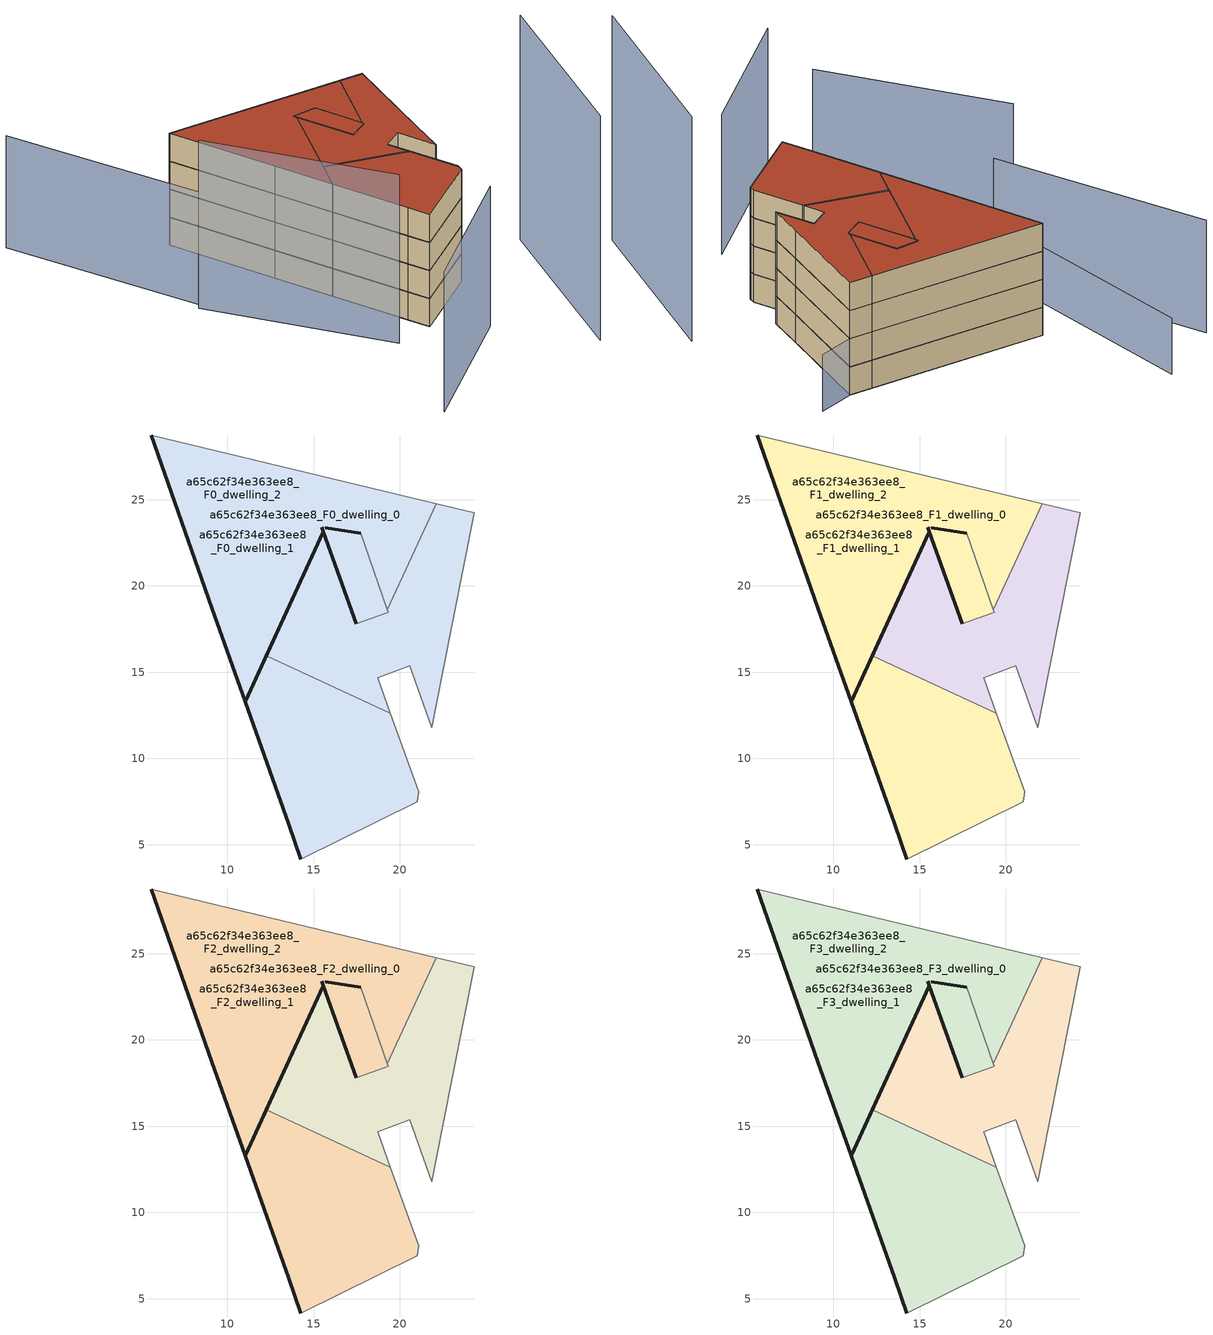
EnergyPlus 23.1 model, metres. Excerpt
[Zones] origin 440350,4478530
a65c62f34e363ee8_F0_dwelling_0
 floor ground (EU_floor_Construction): 19.28,18.61 22.13,24.78 5.59,28.75 9.11,18.73 11.04,13.3 12.26,15.95 15.58,23.14 15.48,23.41 15.68,23.38 17.73,23.06 z0; 21,7.5 21.11,8.06 19.46,12.62 12.26,15.95 11.04,13.3 13.55,6.19 14.27,4.17 z0
 wall outside (EU_wall_Construction): 14.27,4.17 13.55,6.19 11.04,13.3 12.26,15.95 z0:3
 wall adiabatic (EU_wall_Construction): 19.46,12.62 21.11,8.06 21,7.5 14.27,4.17 z0:3
 wall to a65c62f34e363ee8_F0_dwelling_1 (EU_wall_Construction): 12.26,15.95 19.46,12.63 z0:3
a65c62f34e363ee8_F0_dwelling_1
 floor ground (EU_floor_Construction): 19.28,18.61 22.13,24.78 5.59,28.75 9.11,18.73 11.04,13.3 12.26,15.95 15.58,23.14 15.48,23.41 15.68,23.38 17.73,23.06 z0; 21.87,11.79 22.49,15.04 24.32,24.25 22.13,24.78 19.28,18.61 19.33,18.46 19.19,18.41 17.49,17.8 15.58,23.14 12.26,15.95 19.46,12.62 18.72,14.68 20.56,15.37 z0; 19.19,18.41 19.33,18.46 19.28,18.61 17.73,23.06 15.68,23.38 15.48,23.41 15.58,23.14 17.49,17.8 z0
 wall outside (EU_wall_Construction): 12.26,15.95 15.58,23.14 17.49,17.8 z0:3
 wall adiabatic (EU_wall_Construction): 17.49,17.8 19.19,18.41 19.34,18.46 19.28,18.61 22.13,24.78 24.32,24.25 22.49,15.04 21.87,11.79 20.57,15.37 18.72,14.68 19.46,12.62 z0:3
a65c62f34e363ee8_F0_dwelling_2
 floor ground (EU_floor_Construction): 19.28,18.61 22.13,24.78 5.59,28.75 9.11,18.73 11.04,13.3 12.26,15.95 15.58,23.14 15.48,23.41 15.68,23.38 17.73,23.06 z0; 21,7.5 21.11,8.06 19.46,12.62 12.26,15.95 11.04,13.3 13.55,6.19 14.27,4.17 z0; 21.87,11.79 22.49,15.04 24.32,24.25 22.13,24.78 19.28,18.61 19.33,18.46 19.19,18.41 17.49,17.8 15.58,23.14 12.26,15.95 19.46,12.62 18.72,14.68 20.56,15.37 z0; 19.19,18.41 19.33,18.46 19.28,18.61 17.73,23.06 15.68,23.38 15.48,23.41 15.58,23.14 17.49,17.8 z0
 wall outside (EU_wall_Construction): 17.73,23.06 15.68,23.38 / 15.48,23.41 15.58,23.14 11.04,13.3 9.11,18.73 5.59,28.75 z0:3
 wall adiabatic (EU_wall_Construction): 15.68,23.38 15.48,23.41 / 5.59,28.75 22.13,24.78 19.28,18.61 17.73,23.06 z0:3
a65c62f34e363ee8_F1_dwelling_0
 floor outside (EU_floor_Construction): 21,7.5 21.11,8.06 19.46,12.62 12.26,15.95 11.04,13.3 13.55,6.19 14.27,4.17 z3; 19.28,18.61 22.13,24.78 5.59,28.75 9.11,18.73 11.04,13.3 12.26,15.95 15.58,23.14 15.48,23.41 15.68,23.38 17.73,23.06 z3
 wall outside (EU_wall_Construction): 14.27,4.17 13.55,6.19 11.04,13.3 12.26,15.95 z3:6
 wall adiabatic (EU_wall_Construction): 19.46,12.62 21.11,8.06 21,7.5 14.27,4.17 z3:6
 wall to a65c62f34e363ee8_F1_dwelling_1 (EU_wall_Construction): 12.26,15.95 19.46,12.63 z3:6
a65c62f34e363ee8_F1_dwelling_1
 floor to a65c62f34e363ee8_F0_dwelling_1 (EU_floor_Construction): 21.87,11.79 22.49,15.04 24.32,24.25 22.13,24.78 19.28,18.61 19.33,18.46 19.19,18.41 17.49,17.8 15.58,23.14 12.26,15.95 19.46,12.62 18.72,14.68 20.56,15.37 z3; 19.28,18.61 22.13,24.78 5.59,28.75 9.11,18.73 11.04,13.3 12.26,15.95 15.58,23.14 15.48,23.41 15.68,23.38 17.73,23.06 z3; 19.19,18.41 19.33,18.46 19.28,18.61 17.73,23.06 15.68,23.38 15.48,23.41 15.58,23.14 17.49,17.8 z3
 wall outside (EU_wall_Construction): 12.26,15.95 15.58,23.14 17.49,17.8 z3:6
 wall adiabatic (EU_wall_Construction): 17.49,17.8 19.19,18.41 19.34,18.46 19.28,18.61 22.13,24.78 24.32,24.25 22.49,15.04 21.87,11.79 20.57,15.37 18.72,14.68 19.46,12.62 z3:6
a65c62f34e363ee8_F1_dwelling_2
 floor outside (EU_floor_Construction): 21.87,11.79 22.49,15.04 24.32,24.25 22.13,24.78 19.28,18.61 19.33,18.46 19.19,18.41 17.49,17.8 15.58,23.14 12.26,15.95 19.46,12.62 18.72,14.68 20.56,15.37 z3; 19.19,18.41 19.33,18.46 19.28,18.61 17.73,23.06 15.68,23.38 15.48,23.41 15.58,23.14 17.49,17.8 z3
 floor to a65c62f34e363ee8_F0_dwelling_2 (EU_floor_Construction): 19.28,18.61 22.13,24.78 5.59,28.75 9.11,18.73 11.04,13.3 12.26,15.95 15.58,23.14 15.48,23.41 15.68,23.38 17.73,23.06 z3; 21,7.5 21.11,8.06 19.46,12.62 12.26,15.95 11.04,13.3 13.55,6.19 14.27,4.17 z3
 wall outside (EU_wall_Construction): 17.73,23.06 15.68,23.38 / 15.48,23.41 15.58,23.14 11.04,13.3 9.11,18.73 5.59,28.75 z3:6
 wall adiabatic (EU_wall_Construction): 15.68,23.38 15.48,23.41 / 5.59,28.75 22.13,24.78 19.28,18.61 17.73,23.06 z3:6
a65c62f34e363ee8_F2_dwelling_0
 floor outside (EU_floor_Construction): 21,7.5 21.11,8.06 19.46,12.62 12.26,15.95 11.04,13.3 13.55,6.19 14.27,4.17 z6; 19.28,18.61 22.13,24.78 5.59,28.75 9.11,18.73 11.04,13.3 12.26,15.95 15.58,23.14 15.48,23.41 15.68,23.38 17.73,23.06 z6
 wall outside (EU_wall_Construction): 14.27,4.17 13.55,6.19 11.04,13.3 12.26,15.95 z6:9
 wall adiabatic (EU_wall_Construction): 19.46,12.62 21.11,8.06 21,7.5 14.27,4.17 z6:9
 wall to a65c62f34e363ee8_F2_dwelling_1 (EU_wall_Construction): 12.26,15.95 19.46,12.63 z6:9
a65c62f34e363ee8_F2_dwelling_1
 floor to a65c62f34e363ee8_F1_dwelling_1 (EU_floor_Construction): 21.87,11.79 22.49,15.04 24.32,24.25 22.13,24.78 19.28,18.61 19.33,18.46 19.19,18.41 17.49,17.8 15.58,23.14 12.26,15.95 19.46,12.62 18.72,14.68 20.56,15.37 z6; 19.28,18.61 22.13,24.78 5.59,28.75 9.11,18.73 11.04,13.3 12.26,15.95 15.58,23.14 15.48,23.41 15.68,23.38 17.73,23.06 z6; 19.19,18.41 19.33,18.46 19.28,18.61 17.73,23.06 15.68,23.38 15.48,23.41 15.58,23.14 17.49,17.8 z6
 wall outside (EU_wall_Construction): 12.26,15.95 15.58,23.14 17.49,17.8 z6:9
 wall adiabatic (EU_wall_Construction): 17.49,17.8 19.19,18.41 19.34,18.46 19.28,18.61 22.13,24.78 24.32,24.25 22.49,15.04 21.87,11.79 20.57,15.37 18.72,14.68 19.46,12.62 z6:9
a65c62f34e363ee8_F2_dwelling_2
 floor outside (EU_floor_Construction): 21.87,11.79 22.49,15.04 24.32,24.25 22.13,24.78 19.28,18.61 19.33,18.46 19.19,18.41 17.49,17.8 15.58,23.14 12.26,15.95 19.46,12.62 18.72,14.68 20.56,15.37 z6; 19.19,18.41 19.33,18.46 19.28,18.61 17.73,23.06 15.68,23.38 15.48,23.41 15.58,23.14 17.49,17.8 z6
 floor to a65c62f34e363ee8_F1_dwelling_2 (EU_floor_Construction): 19.28,18.61 22.13,24.78 5.59,28.75 9.11,18.73 11.04,13.3 12.26,15.95 15.58,23.14 15.48,23.41 15.68,23.38 17.73,23.06 z6; 21,7.5 21.11,8.06 19.46,12.62 12.26,15.95 11.04,13.3 13.55,6.19 14.27,4.17 z6
 wall outside (EU_wall_Construction): 17.73,23.06 15.68,23.38 / 15.48,23.41 15.58,23.14 11.04,13.3 9.11,18.73 5.59,28.75 z6:9
 wall adiabatic (EU_wall_Construction): 15.68,23.38 15.48,23.41 / 5.59,28.75 22.13,24.78 19.28,18.61 17.73,23.06 z6:9
a65c62f34e363ee8_F3_dwelling_0
 floor outside (EU_floor_Construction): 21,7.5 21.11,8.06 19.46,12.62 12.26,15.95 11.04,13.3 13.55,6.19 14.27,4.17 z9; 19.28,18.61 22.13,24.78 5.59,28.75 9.11,18.73 11.04,13.3 12.26,15.95 15.58,23.14 15.48,23.41 15.68,23.38 17.73,23.06 z9
 wall outside (EU_wall_Construction): 14.27,4.17 13.55,6.19 11.04,13.3 12.26,15.95 z9:12
 wall adiabatic (EU_wall_Construction): 19.46,12.62 21.11,8.06 21,7.5 14.27,4.17 z9:12
 wall to a65c62f34e363ee8_F3_dwelling_1 (EU_wall_Construction): 12.26,15.95 19.46,12.63 z9:12
 roof outside (EU_roof_Construction): 22.13,24.78 19.28,18.61 17.73,23.06 15.68,23.38 15.48,23.41 15.58,23.14 12.26,15.95 11.04,13.3 9.11,18.73 5.59,28.75 z12; 19.46,12.62 21.11,8.06 21,7.5 14.27,4.17 13.55,6.19 11.04,13.3 12.26,15.95 z12
a65c62f34e363ee8_F3_dwelling_1
 floor to a65c62f34e363ee8_F2_dwelling_1 (EU_floor_Construction): 21.87,11.79 22.49,15.04 24.32,24.25 22.13,24.78 19.28,18.61 19.33,18.46 19.19,18.41 17.49,17.8 15.58,23.14 12.26,15.95 19.46,12.62 18.72,14.68 20.56,15.37 z9; 19.28,18.61 22.13,24.78 5.59,28.75 9.11,18.73 11.04,13.3 12.26,15.95 15.58,23.14 15.48,23.41 15.68,23.38 17.73,23.06 z9; 19.19,18.41 19.33,18.46 19.28,18.61 17.73,23.06 15.68,23.38 15.48,23.41 15.58,23.14 17.49,17.8 z9
 wall outside (EU_wall_Construction): 12.26,15.95 15.58,23.14 17.49,17.8 z9:12
 wall adiabatic (EU_wall_Construction): 17.49,17.8 19.19,18.41 19.34,18.46 19.28,18.61 22.13,24.78 24.32,24.25 22.49,15.04 21.87,11.79 20.57,15.37 18.72,14.68 19.46,12.62 z9:12
 roof outside (EU_roof_Construction): 22.13,24.78 19.28,18.61 17.73,23.06 15.68,23.38 15.48,23.41 15.58,23.14 12.26,15.95 11.04,13.3 9.11,18.73 5.59,28.75 z12; 24.32,24.25 22.49,15.04 21.87,11.79 20.56,15.37 18.72,14.68 19.46,12.62 12.26,15.95 15.58,23.14 17.49,17.8 19.19,18.41 19.33,18.46 19.28,18.61 22.13,24.78 z12; 17.73,23.06 19.28,18.61 19.33,18.46 19.19,18.41 17.49,17.8 15.58,23.14 15.48,23.41 15.68,23.38 z12
a65c62f34e363ee8_F3_dwelling_2
 floor outside (EU_floor_Construction): 21.87,11.79 22.49,15.04 24.32,24.25 22.13,24.78 19.28,18.61 19.33,18.46 19.19,18.41 17.49,17.8 15.58,23.14 12.26,15.95 19.46,12.62 18.72,14.68 20.56,15.37 z9; 19.19,18.41 19.33,18.46 19.28,18.61 17.73,23.06 15.68,23.38 15.48,23.41 15.58,23.14 17.49,17.8 z9
 floor to a65c62f34e363ee8_F2_dwelling_2 (EU_floor_Construction): 19.28,18.61 22.13,24.78 5.59,28.75 9.11,18.73 11.04,13.3 12.26,15.95 15.58,23.14 15.48,23.41 15.68,23.38 17.73,23.06 z9; 21,7.5 21.11,8.06 19.46,12.62 12.26,15.95 11.04,13.3 13.55,6.19 14.27,4.17 z9
 wall outside (EU_wall_Construction): 17.73,23.06 15.68,23.38 / 15.48,23.41 15.58,23.14 11.04,13.3 9.11,18.73 5.59,28.75 z9:12
 wall adiabatic (EU_wall_Construction): 15.68,23.38 15.48,23.41 / 5.59,28.75 22.13,24.78 19.28,18.61 17.73,23.06 z9:12
 roof outside (EU_roof_Construction): 22.13,24.78 19.28,18.61 17.73,23.06 15.68,23.38 15.48,23.41 15.58,23.14 12.26,15.95 11.04,13.3 9.11,18.73 5.59,28.75 z12; 19.46,12.62 21.11,8.06 21,7.5 14.27,4.17 13.55,6.19 11.04,13.3 12.26,15.95 z12; 24.32,24.25 22.49,15.04 21.87,11.79 20.56,15.37 18.72,14.68 19.46,12.62 12.26,15.95 15.58,23.14 17.49,17.8 19.19,18.41 19.33,18.46 19.28,18.61 22.13,24.78 z12; 17.73,23.06 19.28,18.61 19.33,18.46 19.19,18.41 17.49,17.8 15.58,23.14 15.48,23.41 15.68,23.38 z12
shading: 24.01,-7.33 29.12,8.82 z0:24; 6.53,-6.38 18.27,0.7 z0:15; 1.05,19.81 10.62,4.1 z0:18; -5.33,37.98 2.17,18.47 z0:12; 27.73,24.48 2.48,22.69 / 2.48,22.69 1.2,40.75 z0:6
[Building]
EU S2 Campaign: North Axis=0; Terrain=City; Solar Distribution=FullExterior
[Site:Location]
Madrid: Latitude=40.5; Longitude=-3.5; Time Zone=1; Elevation=609
[SizingPeriod:WeatherFileDays]
AnnualSizingPeriod: Begin Month=1; Begin Day of Month=1; End Month=12; End Day of Month=31; Day of Week for Start Day=Monday; Use Weather File Daylight Saving Period=No; Use Weather File Rain and Snow Indicators=No
[MATERIAL]
EU_InternalMass_Material: Roughness=MediumRough; Thickness=0.1; Conductivity=1; Density=1800; Specific Heat=900; Thermal Absorptance=0.9; Solar Absorptance=0.7; Visible Absorptance=0.7
[MATERIAL:NOMASS] Roughness=MediumRough; Thermal Absorptance=0.9; Solar Absorptance=0.7; Visible Absorptance=0.7
Name | Thermal Resistance
EU_wall_NoMass | 0.419739
EU_roof_NoMass | 0.352165
EU_floor_NoMass | 0.608284
[CONSTRUCTION]
EU_wall_Construction: EU_wall_NoMass
EU_roof_Construction: EU_roof_NoMass
EU_floor_Construction: EU_floor_NoMass
EU_InternalMass_Construction: EU_InternalMass_Material
[ZONE] Type=1; Multiplier=1; Ceiling Height=autocalculate; Floor Area=autocalculate; Part of Total Floor Area=Yes
Name | Volume
a65c62f34e363ee8_F0_dwelling_0; a65c62f34e363ee8_F1_dwelling_0; a65c62f34e363ee8_F2_dwelling_0; a65c62f34e363ee8_F3_dwelling_0 | 512.374
a65c62f34e363ee8_F0_dwelling_1; a65c62f34e363ee8_F1_dwelling_1; a65c62f34e363ee8_F2_dwelling_1; a65c62f34e363ee8_F3_dwelling_1 | 544.547
a65c62f34e363ee8_F0_dwelling_2; a65c62f34e363ee8_F1_dwelling_2; a65c62f34e363ee8_F2_dwelling_2; a65c62f34e363ee8_F3_dwelling_2 | 752.898
[INTERNALMASS] Construction=EU_InternalMass_Construction
Name | Zone or ZoneList | Surface Area
a65c62f34e363ee8_F0_dwelling_0_EU_InternalMass | a65c62f34e363ee8_F0_dwelling_0 | 69.4507
a65c62f34e363ee8_F0_dwelling_1_EU_InternalMass | a65c62f34e363ee8_F0_dwelling_1 | 69.4546
a65c62f34e363ee8_F0_dwelling_2_EU_InternalMass | a65c62f34e363ee8_F0_dwelling_2 | 101.341
a65c62f34e363ee8_F1_dwelling_0_EU_InternalMass | a65c62f34e363ee8_F1_dwelling_0 | 69.4507
a65c62f34e363ee8_F1_dwelling_1_EU_InternalMass | a65c62f34e363ee8_F1_dwelling_1 | 69.4546
a65c62f34e363ee8_F1_dwelling_2_EU_InternalMass | a65c62f34e363ee8_F1_dwelling_2 | 101.341
a65c62f34e363ee8_F2_dwelling_0_EU_InternalMass | a65c62f34e363ee8_F2_dwelling_0 | 69.4507
a65c62f34e363ee8_F2_dwelling_1_EU_InternalMass | a65c62f34e363ee8_F2_dwelling_1 | 69.4546
a65c62f34e363ee8_F2_dwelling_2_EU_InternalMass | a65c62f34e363ee8_F2_dwelling_2 | 101.341
a65c62f34e363ee8_F3_dwelling_0_EU_InternalMass | a65c62f34e363ee8_F3_dwelling_0 | 69.4507
a65c62f34e363ee8_F3_dwelling_1_EU_InternalMass | a65c62f34e363ee8_F3_dwelling_1 | 69.4546
a65c62f34e363ee8_F3_dwelling_2_EU_InternalMass | a65c62f34e363ee8_F3_dwelling_2 | 101.341
[OTHEREQUIPMENT] Fuel Type=Electricity; Design Level Calculation Method=Watts/Area; Power per Zone Floor Area=1; Fraction Latent=0; Fraction Radiant=0; Fraction Lost=0; Carbon Dioxide Generation Rate=0; EndUse Subcategory=EU_Step8_InternalGains
Name | Zone or ZoneList or Space or SpaceList | Schedule
EU_Step8_InternalGain_a65c62f34e363ee8_F0_dwelling_0_f000 | a65c62f34e363ee8_F0_dwelling_0 | EU_Step8_GainSchedule_a65c62f34e363ee8_F0_dwelling_0_f000
EU_Step8_InternalGain_a65c62f34e363ee8_F0_dwelling_1_f000 | a65c62f34e363ee8_F0_dwelling_1 | EU_Step8_GainSchedule_a65c62f34e363ee8_F0_dwelling_1_f000
EU_Step8_InternalGain_a65c62f34e363ee8_F0_dwelling_2_f000 | a65c62f34e363ee8_F0_dwelling_2 | EU_Step8_GainSchedule_a65c62f34e363ee8_F0_dwelling_2_f000
EU_Step8_InternalGain_a65c62f34e363ee8_F1_dwelling_0_f000 | a65c62f34e363ee8_F1_dwelling_0 | EU_Step8_GainSchedule_a65c62f34e363ee8_F1_dwelling_0_f000
EU_Step8_InternalGain_a65c62f34e363ee8_F1_dwelling_1_f000 | a65c62f34e363ee8_F1_dwelling_1 | EU_Step8_GainSchedule_a65c62f34e363ee8_F1_dwelling_1_f000
EU_Step8_InternalGain_a65c62f34e363ee8_F1_dwelling_2_f000 | a65c62f34e363ee8_F1_dwelling_2 | EU_Step8_GainSchedule_a65c62f34e363ee8_F1_dwelling_2_f000
EU_Step8_InternalGain_a65c62f34e363ee8_F2_dwelling_0_f000 | a65c62f34e363ee8_F2_dwelling_0 | EU_Step8_GainSchedule_a65c62f34e363ee8_F2_dwelling_0_f000
EU_Step8_InternalGain_a65c62f34e363ee8_F2_dwelling_1_f000 | a65c62f34e363ee8_F2_dwelling_1 | EU_Step8_GainSchedule_a65c62f34e363ee8_F2_dwelling_1_f000
EU_Step8_InternalGain_a65c62f34e363ee8_F2_dwelling_2_f000 | a65c62f34e363ee8_F2_dwelling_2 | EU_Step8_GainSchedule_a65c62f34e363ee8_F2_dwelling_2_f000
EU_Step8_InternalGain_a65c62f34e363ee8_F3_dwelling_0_f000 | a65c62f34e363ee8_F3_dwelling_0 | EU_Step8_GainSchedule_a65c62f34e363ee8_F3_dwelling_0_f000
EU_Step8_InternalGain_a65c62f34e363ee8_F3_dwelling_1_f000 | a65c62f34e363ee8_F3_dwelling_1 | EU_Step8_GainSchedule_a65c62f34e363ee8_F3_dwelling_1_f000
EU_Step8_InternalGain_a65c62f34e363ee8_F3_dwelling_2_f000 | a65c62f34e363ee8_F3_dwelling_2 | EU_Step8_GainSchedule_a65c62f34e363ee8_F3_dwelling_2_f000
[ZONEVENTILATION:DESIGNFLOWRATE] Schedule=EU_AlwaysOn; Design Flow Rate Calculation Method=AirChanges/Hour; Air Changes per Hour=0.703302; Ventilation Type=Natural; Fan Pressure Rise=0; Fan Total Efficiency=1; Constant Term Coefficient=1; Temperature Term Coefficient=0; Velocity Term Coefficient=0; Velocity Squared Term Coefficient=0; Minimum Indoor Temperature=-100; Maximum Indoor Temperature=100; Delta Temperature=-100; Minimum Outdoor Temperature=-100; Maximum Outdoor Temperature=100; Maximum Wind Speed=40
Name | Zone or ZoneList or Space or SpaceList
EU_ConstantAir_a65c62f34e363ee8_F0_dwelling_0 | a65c62f34e363ee8_F0_dwelling_0
EU_ConstantAir_a65c62f34e363ee8_F0_dwelling_1 | a65c62f34e363ee8_F0_dwelling_1
EU_ConstantAir_a65c62f34e363ee8_F0_dwelling_2 | a65c62f34e363ee8_F0_dwelling_2
EU_ConstantAir_a65c62f34e363ee8_F1_dwelling_0 | a65c62f34e363ee8_F1_dwelling_0
EU_ConstantAir_a65c62f34e363ee8_F1_dwelling_1 | a65c62f34e363ee8_F1_dwelling_1
EU_ConstantAir_a65c62f34e363ee8_F1_dwelling_2 | a65c62f34e363ee8_F1_dwelling_2
EU_ConstantAir_a65c62f34e363ee8_F2_dwelling_0 | a65c62f34e363ee8_F2_dwelling_0
EU_ConstantAir_a65c62f34e363ee8_F2_dwelling_1 | a65c62f34e363ee8_F2_dwelling_1
EU_ConstantAir_a65c62f34e363ee8_F2_dwelling_2 | a65c62f34e363ee8_F2_dwelling_2
EU_ConstantAir_a65c62f34e363ee8_F3_dwelling_0 | a65c62f34e363ee8_F3_dwelling_0
EU_ConstantAir_a65c62f34e363ee8_F3_dwelling_1 | a65c62f34e363ee8_F3_dwelling_1
EU_ConstantAir_a65c62f34e363ee8_F3_dwelling_2 | a65c62f34e363ee8_F3_dwelling_2
[HVACTEMPLATE:THERMOSTAT] Constant Heating Setpoint=20; Constant Cooling Setpoint=50
EU_HeatOnly_a65c62f34e363ee8_F0_dwelling_0; EU_HeatOnly_a65c62f34e363ee8_F0_dwelling_1; EU_HeatOnly_a65c62f34e363ee8_F0_dwelling_2; EU_HeatOnly_a65c62f34e363ee8_F1_dwelling_0; EU_HeatOnly_a65c62f34e363ee8_F1_dwelling_1; EU_HeatOnly_a65c62f34e363ee8_F1_dwelling_2; EU_HeatOnly_a65c62f34e363ee8_F2_dwelling_0; EU_HeatOnly_a65c62f34e363ee8_F2_dwelling_1; EU_HeatOnly_a65c62f34e363ee8_F2_dwelling_2; EU_HeatOnly_a65c62f34e363ee8_F3_dwelling_0; EU_HeatOnly_a65c62f34e363ee8_F3_dwelling_1; EU_HeatOnly_a65c62f34e363ee8_F3_dwelling_2
[HVACTEMPLATE:ZONE:IDEALLOADSAIRSYSTEM] System Availability Schedule=EU_AlwaysOn; Maximum Heating Supply Air Temperature=50; Minimum Cooling Supply Air Temperature=13; Maximum Heating Supply Air Humidity Ratio=0.0156; Minimum Cooling Supply Air Humidity Ratio=0.0077; Heating Limit=NoLimit; Cooling Limit=NoLimit; Heating Availability Schedule=EU_AlwaysOn; Cooling Availability Schedule=EU_CoolingOff; Dehumidification Control Type=ConstantSensibleHeatRatio; Cooling Sensible Heat Ratio=0.7; Dehumidification Setpoint=60; Humidification Control Type=None; Humidification Setpoint=30; Outdoor Air Method=None; Outdoor Air Flow Rate per Person=0.00944; Outdoor Air Flow Rate per Zone Floor Area=0; Outdoor Air Flow Rate per Zone=0; Demand Controlled Ventilation Type=None; Outdoor Air Economizer Type=NoEconomizer; Heat Recovery Type=None; Sensible Heat Recovery Effectiveness=0.7; Latent Heat Recovery Effectiveness=0.65
Name | Template Thermostat
a65c62f34e363ee8_F0_dwelling_0 | EU_HeatOnly_a65c62f34e363ee8_F0_dwelling_0
a65c62f34e363ee8_F0_dwelling_1 | EU_HeatOnly_a65c62f34e363ee8_F0_dwelling_1
a65c62f34e363ee8_F0_dwelling_2 | EU_HeatOnly_a65c62f34e363ee8_F0_dwelling_2
a65c62f34e363ee8_F1_dwelling_0 | EU_HeatOnly_a65c62f34e363ee8_F1_dwelling_0
a65c62f34e363ee8_F1_dwelling_1 | EU_HeatOnly_a65c62f34e363ee8_F1_dwelling_1
a65c62f34e363ee8_F1_dwelling_2 | EU_HeatOnly_a65c62f34e363ee8_F1_dwelling_2
a65c62f34e363ee8_F2_dwelling_0 | EU_HeatOnly_a65c62f34e363ee8_F2_dwelling_0
a65c62f34e363ee8_F2_dwelling_1 | EU_HeatOnly_a65c62f34e363ee8_F2_dwelling_1
a65c62f34e363ee8_F2_dwelling_2 | EU_HeatOnly_a65c62f34e363ee8_F2_dwelling_2
a65c62f34e363ee8_F3_dwelling_0 | EU_HeatOnly_a65c62f34e363ee8_F3_dwelling_0
a65c62f34e363ee8_F3_dwelling_1 | EU_HeatOnly_a65c62f34e363ee8_F3_dwelling_1
a65c62f34e363ee8_F3_dwelling_2 | EU_HeatOnly_a65c62f34e363ee8_F3_dwelling_2
[SIZING:ZONE] Zone Cooling Design Supply Air Temperature Input Method=SupplyAirTemperature; Zone Cooling Design Supply Air Temperature=13; Zone Heating Design Supply Air Temperature Input Method=SupplyAirTemperature; Zone Heating Design Supply Air Temperature=50; Zone Cooling Design Supply Air Humidity Ratio=0.008; Zone Heating Design Supply Air Humidity Ratio=0.008; Cooling Design Air Flow Method=DesignDay; Cooling Design Air Flow Rate=0; Cooling Minimum Air Flow per Zone Floor Area=0.000762; Cooling Minimum Air Flow=0; Cooling Minimum Air Flow Fraction=0.2; Heating Design Air Flow Method=DesignDay; Heating Design Air Flow Rate=0; Heating Maximum Air Flow per Zone Floor Area=0.002032; Heating Maximum Air Flow=0.141576; Heating Maximum Air Flow Fraction=0.3; Account for Dedicated Outdoor Air System=No; Dedicated Outdoor Air System Control Strategy=NeutralSupplyAir; Dedicated Outdoor Air Low Setpoint Temperature for Design=autosize; Dedicated Outdoor Air High Setpoint Temperature for Design=autosize; Zone Load Sizing Method=Sensible Load Only No Latent Load; Zone Latent Cooling Design Supply Air Humidity Ratio Input Method=HumidityRatioDifference; Zone Cooling Design Supply Air Humidity Ratio Difference=0.005; Zone Latent Heating Design Supply Air Humidity Ratio Input Method=HumidityRatioDifference; Zone Humidification Design Supply Air Humidity Ratio Difference=0.005
a65c62f34e363ee8_F0_dwelling_0; a65c62f34e363ee8_F0_dwelling_1; a65c62f34e363ee8_F0_dwelling_2; a65c62f34e363ee8_F1_dwelling_0; a65c62f34e363ee8_F1_dwelling_1; a65c62f34e363ee8_F1_dwelling_2; a65c62f34e363ee8_F2_dwelling_0; a65c62f34e363ee8_F2_dwelling_1; a65c62f34e363ee8_F2_dwelling_2; a65c62f34e363ee8_F3_dwelling_0; a65c62f34e363ee8_F3_dwelling_1; a65c62f34e363ee8_F3_dwelling_2
[SCHEDULE:CONSTANT]
Name | Hourly Value
EU_AlwaysOn | 1
EU_CoolingOff | 0
[SCHEDULE:FILE] Column Number=1; Rows to Skip at Top=0; Number of Hours of Data=8760; Column Separator=Comma; Interpolate to Timestep=No; Minutes per Item=60; Adjust Schedule for Daylight Savings=Yes
Name | File
EU_Step8_GainSchedule_a65c62f34e363ee8_F0_dwelling_0_f000 | ../../schedules/a65c62f34e363ee8/a65c62f34e363ee8_F0_dwelling_0_f000_gain.csv
EU_Step8_GainSchedule_a65c62f34e363ee8_F0_dwelling_1_f000 | ../../schedules/a65c62f34e363ee8/a65c62f34e363ee8_F0_dwelling_1_f000_gain.csv
EU_Step8_GainSchedule_a65c62f34e363ee8_F0_dwelling_2_f000 | ../../schedules/a65c62f34e363ee8/a65c62f34e363ee8_F0_dwelling_2_f000_gain.csv
EU_Step8_GainSchedule_a65c62f34e363ee8_F1_dwelling_0_f000 | ../../schedules/a65c62f34e363ee8/a65c62f34e363ee8_F1_dwelling_0_f000_gain.csv
EU_Step8_GainSchedule_a65c62f34e363ee8_F1_dwelling_1_f000 | ../../schedules/a65c62f34e363ee8/a65c62f34e363ee8_F1_dwelling_1_f000_gain.csv
EU_Step8_GainSchedule_a65c62f34e363ee8_F1_dwelling_2_f000 | ../../schedules/a65c62f34e363ee8/a65c62f34e363ee8_F1_dwelling_2_f000_gain.csv
EU_Step8_GainSchedule_a65c62f34e363ee8_F2_dwelling_0_f000 | ../../schedules/a65c62f34e363ee8/a65c62f34e363ee8_F2_dwelling_0_f000_gain.csv
EU_Step8_GainSchedule_a65c62f34e363ee8_F2_dwelling_1_f000 | ../../schedules/a65c62f34e363ee8/a65c62f34e363ee8_F2_dwelling_1_f000_gain.csv
EU_Step8_GainSchedule_a65c62f34e363ee8_F2_dwelling_2_f000 | ../../schedules/a65c62f34e363ee8/a65c62f34e363ee8_F2_dwelling_2_f000_gain.csv
EU_Step8_GainSchedule_a65c62f34e363ee8_F3_dwelling_0_f000 | ../../schedules/a65c62f34e363ee8/a65c62f34e363ee8_F3_dwelling_0_f000_gain.csv
EU_Step8_GainSchedule_a65c62f34e363ee8_F3_dwelling_1_f000 | ../../schedules/a65c62f34e363ee8/a65c62f34e363ee8_F3_dwelling_1_f000_gain.csv
EU_Step8_GainSchedule_a65c62f34e363ee8_F3_dwelling_2_f000 | ../../schedules/a65c62f34e363ee8/a65c62f34e363ee8_F3_dwelling_2_f000_gain.csv
